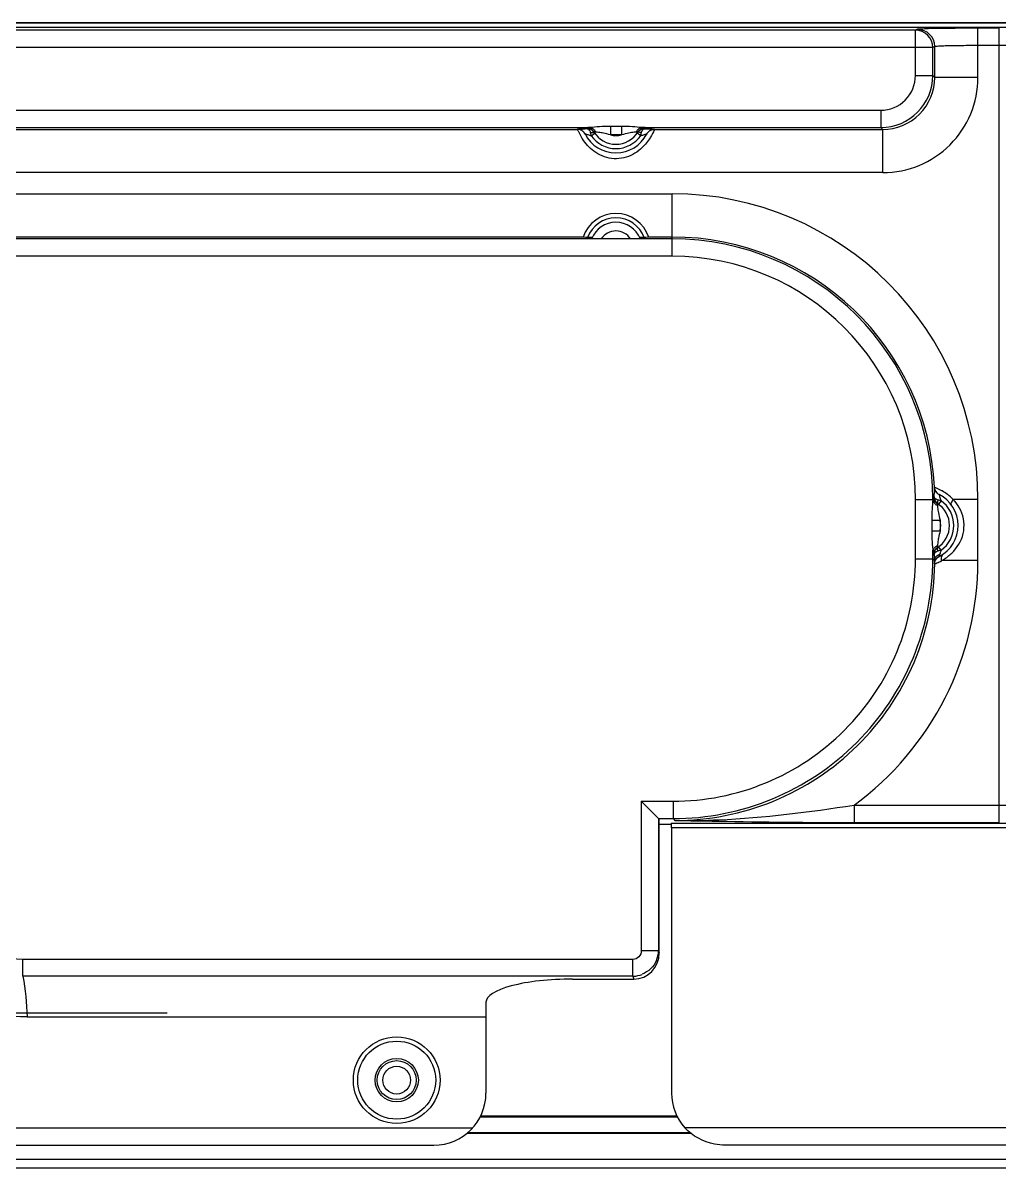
# Model space of a CAD drawing. Header units: millimetres. Extents: x -2618 to 1806, y -1718 to 1521.
# Drawn here: x -2246.8 to -2134.2, y -103.6 to 28.5 of the extents above; entities that cross this region are included whole.
import ezdxf

# ---------------------------------------------------------------- set-up
doc = ezdxf.new("R2010")
doc.units = ezdxf.units.MM
doc.header["$LTSCALE"] = 346.5
doc.layers.get('0').update_dxf_attribs({"linetype": 'CONTINUOUS'})
for name, color, linetype in [('ASSI', 7, 'CONTINUOUS'), ('CURVE', 7, 'CONTINUOUS'), ('GEOM', 7, 'CONTINUOUS')]:
    doc.layers.add(name, color=color, linetype=linetype)

msp = doc.modelspace()

# ---------------------------------------------------------------- linework, layer by layer
for p, q in [((-2549.38, 28), (-2087.38, 28)), ((-2134.16, -63.77), (-2134.16, 25.88)), ((-2143.81, 22.43), (-2141.81, 22.43)), ((-2141.59, 22.21), (-2141.81, 22.43)), ((-2136.6, 22.21), (-2141.59, 22.21)), ((-2438.27, 18.43), (-2147.81, 18.43)), ((-2147.81, 18.43), (-2147.81, 16.43)), ((-2350.35, 16.43), (-2181.41, 16.43)), ((-2348.93, 16.21), (-2182.83, 16.21)), ((-2182.83, 16.21), (-2182.83, 16.23)), ((-2181.05, 16.06), (-2181.05, 15.78)), ((-2177.74, 16.55), (-2179.01, 16.55)), ((-2179.01, 16.55), (-2179.01, 15.6)), ((-2177.74, 16.55), (-2177.74, 15.6)), ((-2175.35, 16.43), (-2147.81, 16.43)), ((-2175.05, 16.28), (-2175.01, 16.34)), ((-2175.01, 16.34), (-2174.98, 16.39)), ((-2173.92, 16.23), (-2173.93, 16.21)), ((-2173.93, 16.21), (-2147.59, 16.21)), ((-2147.59, 16.21), (-2147.81, 16.43)), ((-2147.59, 11.22), (-2147.59, 16.21)), ((-2181.24, 15.48), (-2180.83, 15.77)), ((-2177.74, 15.6), (-2179.01, 15.6)), ((-2175.52, 15.48), (-2175.93, 15.77)), ((-2147.59, 11.22), (-2422.02, 11.22)), ((-2422.02, 8.78), (-2171.88, 8.78)), ((-2171.88, 1.57), (-2171.88, 8.78)), ((-2171.88, 3.57), (-2417.45, 3.57)), ((-2182.17, 3.79), (-2349.59, 3.79)), ((-2176.69, 3.57), (-2180.07, 3.57)), ((-2171.88, 3.79), (-2174.59, 3.79)), ((-2171.88, 1.57), (-2417.45, 1.57)), ((-2141.63, -25.08), (-2141.64, -25.08)), ((-2141.48, -25.14), (-2141.63, -25.08)), ((-2141.72, -26.14), (-2141.77, -26.11)), ((-2141.66, -26.18), (-2141.72, -26.14)), ((-2143.81, -26.5), (-2141.81, -26.5)), ((-2143.81, -33.34), (-2143.81, -26.5)), ((-2140.86, -26.64), (-2141.15, -27.05)), ((-2136.6, -26.5), (-2139.45, -26.5)), ((-2136.6, -33.55), (-2136.6, -26.5)), ((-2141.92, -28.87), (-2140.98, -28.87)), ((-2141.92, -28.87), (-2141.92, -30.13)), ((-2140.98, -28.87), (-2140.98, -30.13)), ((-2141.92, -30.13), (-2140.98, -30.13)), ((-2141.81, -33.34), (-2141.81, -32.53)), ((-2140.86, -32.36), (-2141.15, -31.95)), ((-2143.81, -33.34), (-2141.81, -33.34)), ((-2141.81, -33.34), (-2141.65, -33.5)), ((-2141.61, -33.94), (-2141.59, -33.94)), ((-2141.06, -33.06), (-2141.06, -33.06)), ((-2136.6, -33.55), (-2140.79, -33.55)), ((-2175.45, -61.32), (-2171.79, -61.32)), ((-2175.45, -61.32), (-2173.46, -63.31)), ((-2175.45, -61.32), (-2175.45, -78.56)), ((-2171.79, -61.32), (-2171.79, -63.32)), ((-2150.9, -61.77), (-2134.16, -61.77)), ((-2150.9, -61.77), (-2150.9, -63.77)), ((-2173.46, -63.31), (-2173.46, -78.56)), ((-2173.45, -63.32), (-2171.79, -63.32)), ((-2173.45, -63.32), (-2173.38, -63.35)), ((-2173.38, -78.81), (-2173.38, -63.35)), ((-2171.79, -63.32), (-2171.57, -63.54)), ((-2171.96, -63.99), (-2173.38, -63.99)), ((-2087.44, -63.9), (-2172, -63.9)), ((-2085.4, -64.4), (-2171.96, -64.4)), ((-2171.96, -64.4), (-2171.96, -95)), ((-2150.9, -63.77), (-2134.16, -63.77)), ((-2173.46, -78.56), (-2175.45, -78.56)), ((-2173.46, -78.56), (-2173.38, -78.81)), ((-2176.43, -79.57), (-2246.82, -79.57)), ((-2246.82, -81.5), (-2246.82, -79.57)), ((-2176.43, -81.5), (-2176.43, -79.57)), ((-2176.43, -81.5), (-2246.82, -81.5)), ((-2183.38, -81.84), (-2176.32, -81.84)), ((-2176.43, -81.5), (-2176.32, -81.84)), ((-2193.38, -84.52), (-2193.38, -95)), ((-2246.33, -86.2), (-2193.38, -86.2)), ((-2091.4, -99), (-2170.42, -99)), ((-2169.72, -99.65), (-2195.59, -99.65)), ((-2260.51, -101), (-2199.38, -101)), ((-2091.4, -101), (-2165.76, -101)), ((-2020.38, -102.65), (-2260.77, -102.65)), ((-2021.38, -103.65), (-2261.01, -103.65))]:
    msp.add_line(p, q)
at = {"color": 1}
msp.add_line((-2330.18, -85.75), (-2230.18, -85.75), dxfattribs=at)
for centre, radius, start, end in [((-2147.81, 22.43), 6, 270.0201, 359.9799), ((-2147.81, 22.43), 4, 269.9873, 0.0127), ((-2147.59, 22.21), 10.99, 269.9856, 0.0144), ((-2147.58, 22.2), 5.99, 269.9034, 0.0966), ((-2176.68, 18.73), 6.63, 203.8717, 209.9605), ((-2182.83, 15.23), 0.995, 47.9979, 57.1869), ((-2181.12, -26.46), 42.74, 90.7896, 91.1205), ((-2178.37, 18.51), 4.01, 211.7603, 213.6374), ((-2181.71, 15.28), 1, 80.642, 89.6474), ((-2181.72, 15.25), 1.03, 72.6218, 80.6717), ((-2181.71, 15.27), 1.02, 64.9372, 72.6409), ((-2181.71, 15.28), 0.997, 57.3698, 64.9075), ((-2181.78, 15.4), 0.995, 51.1666, 58.9514), ((-2181.72, 15.27), 1.02, 42.2679, 57.3109), ((-2181.71, 15.27), 1.01, 33.7607, 42.2859), ((-2178.38, 17.5), 3, 211.7587, 328.2413), ((-2181.72, 15.47), 1.09, 23.5973, 30.4946), ((-2175.04, 15.47), 1.09, 149.5054, 156.4028), ((-2175.51, 12.75), 3.2, 97.9881, 99.4249), ((-2175.05, 15.27), 1.01, 138.655, 146.2504), ((-2174.98, 15.4), 0.995, 119.6598, 128.8315), ((-2173.93, 15.23), 0.994, 124.3098, 132.0046), ((-2177.01, 18.54), 6.26, 209.9914, 213.188), ((-2178.38, 17.5), 4, 207.0166, 332.9834), ((-2184.22, 15.01), 3.02, 12.287, 15.4086), ((-2184.71, 14.9), 3.52, 9.4499, 12.3254), ((-2178.38, 17.5), 3.5, 215.2726, 324.7272), ((-2178.38, 17.5), 2, 251.5364, 288.4636), ((-2172.7, 7.96), 8.03, 109.5609, 110.5978), ((-2171.88, -26.5), 35.28, 0, 90), ((-2178.38, 2.5), 4, 18.5214, 161.4786), ((-2178.38, 2.5), 3.5, 20.8538, 159.1462), ((-2178.38, 2.5), 3, 21.608, 158.392), ((-2178.38, 2.5), 2, 32.3385, 147.6615), ((-2181.8, -10.94), 14.69, 88.2977, 89.407), ((-2171.88, -26.5), 30.29, 2.6838, 90), ((-2171.88, -26.5), 30.07, 0.0541, 90), ((-2171.88, -26.5), 28.07, 0, 90), ((-2284.91, -25.7), 143.25, 359.8079, 359.9465), ((-2143.89, -31.05), 6.38, 61.4282, 67.7872), ((-2140.65, -25.03), 0.993, 214.8341, 225.6844), ((-2142.88, -29.5), 4, 296.9808, 63.4283), ((-2143.81, -30.89), 6.2, 60.1795, 61.4007), ((-2143.64, -30.61), 5.87, 53.3046, 60.2334), ((-2140.78, -26.1), 0.995, 210.0939, 219.1069), ((-2140.84, -26.16), 1.1, 239.1847, 246.6516), ((-2140.65, -26.16), 1.01, 224.1312, 230.4148), ((-2140.65, -26.17), 1.01, 230.4078, 236.2926), ((-2142.88, -29.5), 3, 301.7587, 58.2852), ((-2137.33, -26.51), 4.01, 188.1318, 189.4231), ((-2142.88, -29.5), 3.5, 305.2731, 54.7323), ((-2143.21, -30.03), 5.15, 39.6585, 43.1674), ((-2142.88, -29.5), 2, 341.5364, 18.4636), ((-2143.89, -29.49), 4.02, 301.7605, 303.6367), ((-2140.65, -32.84), 1.01, 170.8538, 179.667), ((-2140.64, -32.84), 1.02, 162.6461, 170.8758), ((-2140.78, -32.9), 0.995, 141.1666, 148.9514), ((-2140.65, -32.83), 1.01, 154.1866, 162.6312), ((-2140.66, -32.83), 1, 145.003, 154.1919), ((-2140.85, -32.84), 1.09, 113.5973, 120.4946), ((-2140.91, -33.51), 1.12, 109.3864, 113.2198), ((-2140.84, -33.7), 1.32, 105.4555, 109.385), ((-2140.38, -35.35), 3.03, 102.3207, 105.417), ((-2140.66, -33.99), 1.21, 106.9668, 113.8483), ((-2140.3, -35.74), 3.42, 99.3814, 102.3578), ((-2136.94, -33.98), 4.23, 162.5327, 164.2917), ((-2143.55, -28.63), 5.64, 308.0635, 314.115), ((-2171.57, -33.56), 34.97, 306.2292, 0.01), ((-2144.09, -27.63), 6.78, 291.5754, 296.4897), ((-2140.61, -33.95), 0.993, 136.176, 145.1786), ((-2140.6, -33.96), 1.01, 121.609, 136.1375), ((-2140.62, -33.94), 0.987, 116.9901, 121.5918), ((-2143.92, -27.98), 6.4, 296.5511, 299.3327), ((-2143.99, -28), 6.41, 300.0062, 300.2109), ((-2176.43, -78.51), 2.97, 336.8838, 347.3842), ((-2176.42, -78.51), 2.96, 347.4115, 359.1064), ((-2176.48, -78.48), 3.03, 270.8359, 272.412), ((-2176.48, -78.45), 3.06, 272.4808, 291.5292), ((-2199.38, -95), 6, 270, 0)]:
    msp.add_arc(centre, radius, start, end)
for centre, major_axis, ratio, start_param, end_param in [((-2173.44, -61.32), (0, 2), 0.087489, -3.228859, -3.176499), ((-2172, -64.4), (0, 0.5), 0.087489, -1.570796, -0.034907), ((-2176.39, -78.74), (-0.97, 2.96), 0.962495, -3.446086, -1.897849), ((-2183.38, -84.52), (10, 0), 0.267949, 1.570796, 3.141593), ((-2165.93, -95), (-6.02, 0), 0.996195, 0, 0.729728)]:
    msp.add_ellipse(centre, major_axis=major_axis, ratio=ratio, start_param=start_param, end_param=end_param)
for points, knots in [([(-2182.83, 16.23), (-2182.84, 16.25), (-2182.7, 16.24), (-2182.59, 16.27), (-2182.28, 16.27), (-2182.07, 16.28), (-2181.95, 16.28)], [0, 0, 0, 0, 0.066172, 0.269425, 0.590426, 1, 1, 1, 1]), ([(-2182.75, 16.04), (-2182.77, 16.08), (-2182.79, 16.14), (-2182.82, 16.2), (-2182.83, 16.21)], [0, 0, 0, 0, 0.691081, 1, 1, 1, 1]), ([(-2181.75, 16.41), (-2181.76, 16.4), (-2181.77, 16.4), (-2181.78, 16.4), (-2181.78, 16.39)], [0, 0, 0, 0, 0.746806, 1, 1, 1, 1]), ([(-2181.41, 16.43), (-2181.45, 16.43), (-2181.56, 16.42), (-2181.68, 16.42), (-2181.75, 16.41)], [0, 0, 0, 0, 0.34755, 1, 1, 1, 1]), ([(-2181.44, 16.11), (-2181.42, 16.08), (-2181.39, 16.03), (-2181.36, 15.97), (-2181.35, 15.93)], [0, 0, 0, 0, 0.477993, 1, 1, 1, 1]), ([(-2179.01, 16.55), (-2179.43, 16.55), (-2180.23, 16.54), (-2181.03, 16.44), (-2181.41, 16.43)], [0, 0, 0, 0, 0.524465, 1, 1, 1, 1]), ([(-2181.35, 15.93), (-2181.34, 15.91), (-2181.33, 15.87), (-2181.31, 15.83), (-2181.31, 15.81)], [0, 0, 0, 0, 0.491098, 1, 1, 1, 1]), ([(-2180.96, 15.88), (-2180.94, 15.88), (-2180.91, 15.87), (-2180.88, 15.85), (-2180.87, 15.83)], [0, 0, 0, 0, 0.543613, 1, 1, 1, 1]), ([(-2180.91, 15.93), (-2180.92, 15.93), (-2180.92, 15.93), (-2180.93, 15.92), (-2180.93, 15.92)], [0, 0, 0, 0, 0.744782, 1, 1, 1, 1]), ([(-2180.72, 15.9), (-2180.76, 15.91), (-2180.82, 15.92), (-2180.89, 15.93), (-2180.91, 15.93)], [0, 0, 0, 0, 0.633378, 1, 1, 1, 1]), ([(-2180.89, 16.18), (-2180.87, 16.16), (-2180.83, 16.1), (-2180.8, 16.05), (-2180.78, 16.02)], [0, 0, 0, 0, 0.494193, 1, 1, 1, 1]), ([(-2179.83, 15.78), (-2179.91, 15.79), (-2180.2, 15.86), (-2180.5, 15.87), (-2180.72, 15.9)], [0, 0, 0, 0, 0.276057, 1, 1, 1, 1]), ([(-2175.35, 16.43), (-2175.73, 16.44), (-2176.52, 16.54), (-2177.33, 16.55), (-2177.74, 16.55)], [0, 0, 0, 0, 0.475512, 1, 1, 1, 1]), ([(-2175.86, 16.18), (-2175.88, 16.16), (-2175.92, 16.1), (-2175.96, 16.05), (-2175.98, 16.02)], [0, 0, 0, 0, 0.494193, 1, 1, 1, 1]), ([(-2175.83, 15.92), (-2175.82, 15.93), (-2175.91, 15.92), (-2175.92, 15.92), (-2175.96, 15.92)], [0, 0, 0, 0, 0.229687, 1, 1, 1, 1]), ([(-2175.8, 15.88), (-2175.81, 15.88), (-2175.85, 15.87), (-2175.87, 15.85), (-2175.88, 15.83)], [0, 0, 0, 0, 0.543673, 1, 1, 1, 1]), ([(-2175.45, 15.81), (-2175.44, 15.83), (-2175.43, 15.87), (-2175.42, 15.9), (-2175.41, 15.92)], [0, 0, 0, 0, 0.508161, 1, 1, 1, 1]), ([(-2175.41, 15.92), (-2175.41, 15.94), (-2175.39, 15.97), (-2175.38, 16.01), (-2175.37, 16.02)], [0, 0, 0, 0, 0.510762, 1, 1, 1, 1]), ([(-2175.37, 16.02), (-2175.36, 16.04), (-2175.34, 16.07), (-2175.32, 16.11), (-2175.31, 16.12)], [0, 0, 0, 0, 0.514061, 1, 1, 1, 1]), ([(-2174.98, 16.39), (-2174.96, 16.42), (-2175.2, 16.4), (-2175.25, 16.43), (-2175.35, 16.43)], [0, 0, 0, 0, 0.246797, 1, 1, 1, 1]), ([(-2175.15, 16.26), (-2175.14, 16.26), (-2175.1, 16.28), (-2175.07, 16.28), (-2175.05, 16.28)], [0, 0, 0, 0, 0.503489, 1, 1, 1, 1]), ([(-2175.05, 16.28), (-2174.94, 16.28), (-2174.59, 16.27), (-2174.25, 16.27), (-2174.01, 16.25)], [0, 0, 0, 0, 0.323369, 1, 1, 1, 1]), ([(-2173.93, 16.21), (-2173.94, 16.19), (-2174.07, 15.88), (-2174.22, 15.58), (-2174.38, 15.32)], [0, 0, 0, 0, 0.084774, 1, 1, 1, 1]), ([(-2174.01, 16.25), (-2173.99, 16.25), (-2173.97, 16.24), (-2173.92, 16.23), (-2173.92, 16.23)], [0, 0, 0, 0, 0.758206, 1, 1, 1, 1]), ([(-2174.97, 14.5), (-2175.43, 13.96), (-2176.61, 13.01), (-2178.9, 12.63), (-2180.96, 13.53), (-2181.9, 14.58), (-2182.25, 15.12)], [0, 0, 0, 0, 0.248203, 0.513176, 0.774874, 1, 1, 1, 1]), ([(-2181.94, 15.68), (-2181.95, 15.7), (-2181.8, 15.66), (-2181.66, 15.63), (-2181.39, 15.54), (-2181.24, 15.48)], [0, 0, 0, 0, 0.078858, 0.313862, 1, 1, 1, 1]), ([(-2175.47, 15.73), (-2175.47, 15.74), (-2175.46, 15.76), (-2175.45, 15.77), (-2175.45, 15.78)], [0, 0, 0, 0, 0.52135, 1, 1, 1, 1]), ([(-2174.99, 15.65), (-2174.96, 15.66), (-2174.9, 15.67), (-2174.85, 15.69), (-2174.83, 15.69)], [0, 0, 0, 0, 0.626669, 1, 1, 1, 1]), ([(-2174.38, 15.32), (-2174.41, 15.26), (-2174.6, 14.97), (-2174.8, 14.7), (-2174.97, 14.5)], [0, 0, 0, 0, 0.223258, 1, 1, 1, 1]), ([(-2174.83, 15.69), (-2174.82, 15.69), (-2174.82, 15.69), (-2174.81, 15.68), (-2174.81, 15.68)], [0, 0, 0, 0, 0.739852, 1, 1, 1, 1]), ([(-2181.65, 3.75), (-2181.77, 3.75), (-2181.97, 3.74), (-2182.09, 3.77), (-2182.17, 3.76), (-2182.17, 3.77)], [0, 0, 0, 0, 0.72175, 0.92976, 1, 1, 1, 1]), ([(-2181.12, 3.72), (-2181.11, 3.74), (-2181.26, 3.72), (-2181.3, 3.74), (-2181.36, 3.74)], [0, 0, 0, 0, 0.25953, 1, 1, 1, 1]), ([(-2180.07, 3.57), (-2180.2, 3.57), (-2180.45, 3.58), (-2180.83, 3.56), (-2180.98, 3.61), (-2181.18, 3.58), (-2181.17, 3.6)], [0, 0, 0, 0, 0.370027, 0.695718, 0.921341, 1, 1, 1, 1]), ([(-2175.59, 3.6), (-2175.58, 3.58), (-2175.78, 3.61), (-2175.93, 3.56), (-2176.31, 3.58), (-2176.55, 3.57), (-2176.69, 3.57)], [0, 0, 0, 0, 0.078659, 0.304282, 0.629973, 1, 1, 1, 1]), ([(-2175.63, 3.73), (-2175.63, 3.73), (-2175.63, 3.73), (-2175.64, 3.72), (-2175.64, 3.72)], [0, 0, 0, 0, 0.739777, 1, 1, 1, 1]), ([(-2175.11, 3.75), (-2175.17, 3.75), (-2175.34, 3.74), (-2175.51, 3.75), (-2175.63, 3.73)], [0, 0, 0, 0, 0.349159, 1, 1, 1, 1]), ([(-2174.59, 3.77), (-2174.58, 3.76), (-2174.67, 3.77), (-2174.79, 3.74), (-2174.98, 3.75), (-2175.11, 3.75)], [0, 0, 0, 0, 0.07024, 0.27825, 1, 1, 1, 1]), ([(-2141.64, -25.08), (-2141.65, -25.07), (-2141.65, -25.19), (-2141.68, -25.36), (-2141.66, -25.65), (-2141.66, -25.83)], [0, 0, 0, 0, 0.064072, 0.263829, 1, 1, 1, 1]), ([(-2141.77, -26.11), (-2141.8, -26.09), (-2141.78, -26.33), (-2141.81, -26.38), (-2141.81, -26.47)], [0, 0, 0, 0, 0.245741, 1, 1, 1, 1]), ([(-2141.62, -26.32), (-2141.63, -26.3), (-2141.65, -26.25), (-2141.66, -26.2), (-2141.66, -26.18)], [0, 0, 0, 0, 0.506419, 1, 1, 1, 1]), ([(-2141.56, -26.38), (-2141.57, -26.37), (-2141.59, -26.35), (-2141.61, -26.33), (-2141.62, -26.32)], [0, 0, 0, 0, 0.511128, 1, 1, 1, 1]), ([(-2141.09, -25.92), (-2141.11, -25.91), (-2141.05, -26.07), (-2141.02, -26.21), (-2140.92, -26.48), (-2140.86, -26.64)], [0, 0, 0, 0, 0.081698, 0.321056, 1, 1, 1, 1]), ([(-2141.81, -26.5), (-2141.83, -26.88), (-2141.92, -27.66), (-2141.92, -28.45), (-2141.92, -28.87)], [0, 0, 0, 0, 0.476952, 1, 1, 1, 1]), ([(-2141.55, -27), (-2141.53, -27.02), (-2141.48, -27.06), (-2141.43, -27.1), (-2141.41, -27.11)], [0, 0, 0, 0, 0.494243, 1, 1, 1, 1]), ([(-2141.2, -26.57), (-2141.23, -26.56), (-2141.28, -26.54), (-2141.34, -26.52), (-2141.36, -26.51)], [0, 0, 0, 0, 0.514524, 1, 1, 1, 1]), ([(-2141.3, -26.95), (-2141.31, -26.94), (-2141.3, -27.03), (-2141.3, -27.04), (-2141.29, -27.08)], [0, 0, 0, 0, 0.22871, 1, 1, 1, 1]), ([(-2141.26, -26.92), (-2141.26, -26.94), (-2141.25, -26.97), (-2141.23, -27), (-2141.21, -27)], [0, 0, 0, 0, 0.542431, 1, 1, 1, 1]), ([(-2141.11, -26.59), (-2141.12, -26.59), (-2141.14, -26.58), (-2141.16, -26.57), (-2141.16, -26.57)], [0, 0, 0, 0, 0.522122, 1, 1, 1, 1]), ([(-2139.45, -26.5), (-2139.5, -26.56), (-2139.63, -26.72), (-2139.76, -26.99), (-2139.68, -27.1)], [0, 0, 0, 0, 0.352053, 1, 1, 1, 1]), ([(-2139.63, -32.68), (-2139, -32.08), (-2138, -30.48), (-2138.21, -28.57), (-2138.59, -27.75)], [0, 0, 0, 0, 0.491324, 1, 1, 1, 1]), ([(-2141.92, -30.13), (-2141.92, -30.55), (-2141.92, -31.35), (-2141.82, -32.15), (-2141.81, -32.53)], [0, 0, 0, 0, 0.524465, 1, 1, 1, 1]), ([(-2141.15, -30.95), (-2141.17, -31.03), (-2141.23, -31.33), (-2141.25, -31.63), (-2141.28, -31.84)], [0, 0, 0, 0, 0.276057, 1, 1, 1, 1]), ([(-2141.81, -32.53), (-2141.81, -32.57), (-2141.8, -32.68), (-2141.8, -32.8), (-2141.78, -32.87)], [0, 0, 0, 0, 0.34755, 1, 1, 1, 1]), ([(-2141.78, -32.87), (-2141.78, -32.88), (-2141.78, -32.89), (-2141.77, -32.9), (-2141.77, -32.9)], [0, 0, 0, 0, 0.746806, 1, 1, 1, 1]), ([(-2141.56, -32.02), (-2141.53, -31.99), (-2141.48, -31.95), (-2141.43, -31.92), (-2141.4, -31.9)], [0, 0, 0, 0, 0.494193, 1, 1, 1, 1]), ([(-2141.46, -32.55), (-2141.45, -32.53), (-2141.41, -32.51), (-2141.37, -32.49), (-2141.35, -32.48)], [0, 0, 0, 0, 0.485155, 1, 1, 1, 1]), ([(-2141.3, -32.04), (-2141.3, -32.04), (-2141.31, -32.05), (-2141.3, -32.05), (-2141.3, -32.05)], [0, 0, 0, 0, 0.744782, 1, 1, 1, 1]), ([(-2141.28, -31.84), (-2141.29, -31.88), (-2141.3, -31.95), (-2141.3, -32.01), (-2141.3, -32.04)], [0, 0, 0, 0, 0.633378, 1, 1, 1, 1]), ([(-2141.26, -32.08), (-2141.26, -32.06), (-2141.25, -32.03), (-2141.22, -32), (-2141.21, -31.99)], [0, 0, 0, 0, 0.543592, 1, 1, 1, 1]), ([(-2141.02, -32.84), (-2141.03, -32.87), (-2141.03, -32.92), (-2141.1, -33.09), (-2141.06, -33.06)], [0, 0, 0, 0, 0.422058, 1, 1, 1, 1]), ([(-2171.79, -63.32), (-2167.89, -63.32), (-2160, -61.76), (-2150.04, -55.08), (-2143.37, -45.11), (-2141.81, -37.23), (-2141.81, -33.34)], [0, 0, 0, 0, 0.25009, 0.500167, 0.750159, 1, 1, 1, 1]), ([(-2171.79, -61.32), (-2168.15, -61.32), (-2160.79, -59.86), (-2151.49, -53.63), (-2145.26, -44.33), (-2143.81, -36.97), (-2143.81, -33.34)], [0, 0, 0, 0, 0.25009, 0.500167, 0.750159, 1, 1, 1, 1]), ([(-2171.57, -63.54), (-2167.71, -63.54), (-2159.88, -62), (-2149.97, -55.44), (-2143.27, -45.61), (-2141.64, -37.8), (-2141.59, -33.94)], [0, 0, 0, 0, 0.250007, 0.499986, 0.749974, 1, 1, 1, 1]), ([(-2141.63, -33.82), (-2141.63, -33.85), (-2141.62, -33.87), (-2141.62, -33.95), (-2141.61, -33.94)], [0, 0, 0, 0, 0.757171, 1, 1, 1, 1]), ([(-2140.77, -33.54), (-2140.72, -33.51), (-2140.48, -33.37), (-2140.25, -33.21), (-2140.07, -33.07)], [0, 0, 0, 0, 0.224257, 1, 1, 1, 1]), ([(-2171.57, -63.54), (-2169.88, -63.56), (-2162.95, -63.44), (-2156.07, -62.55), (-2150.9, -61.77)], [0, 0, 0, 0, 0.245046, 1, 1, 1, 1]), ([(-2134.16, -61.77), (-2133.54, -61.77), (-2132.38, -61.76), (-2131.01, -61.73), (-2130.12, -61.67), (-2129.64, -61.64), (-2129.36, -61.59), (-2129.19, -61.57), (-2129.16, -61.54)], [0, 0, 0, 0, 0.373859, 0.693235, 0.817582, 0.912057, 0.973369, 1, 1, 1, 1]), ([(-2171.57, -63.54), (-2169.93, -63.56), (-2163.04, -63.68), (-2156.15, -63.77), (-2150.9, -63.77)], [0, 0, 0, 0, 0.238659, 1, 1, 1, 1]), ([(-2246.82, -79.57), (-2250.54, -79.57), (-2258.12, -77.43), (-2263.48, -71.73), (-2265.3, -68.48)], [0, 0, 0, 0, 0.499518, 1, 1, 1, 1]), ([(-2246.33, -86.2), (-2250.35, -86.2), (-2258.56, -83.9), (-2264.36, -77.73), (-2266.32, -74.21)], [0, 0, 0, 0, 0.499724, 1, 1, 1, 1]), ([(-2175.45, -78.56), (-2175.45, -78.81), (-2175.65, -79.35), (-2176.18, -79.57), (-2176.43, -79.57)], [0, 0, 0, 0, 0.501081, 1, 1, 1, 1]), ([(-2165.76, -101), (-2166.17, -101), (-2167.88, -100.85), (-2169.55, -99.97), (-2170.42, -99)], [0, 0, 0, 0, 0.240709, 1, 1, 1, 1])]:
    msp.add_open_spline(points, degree=3, knots=knots)
for points in [[(-2182.29, 16.07), (-2182.45, 16.17), (-2182.64, 16.23), (-2182.83, 16.23)], [(-2182.47, 16.15), (-2182.58, 16.19), (-2182.7, 16.21), (-2182.83, 16.21)], [(-2182.16, 15.96), (-2182.25, 16.04), (-2182.35, 16.11), (-2182.47, 16.15)], [(-2181.94, 15.68), (-2182, 15.79), (-2182.07, 15.89), (-2182.16, 15.97)], [(-2181.94, 15.67), (-2181.99, 15.78), (-2182.07, 15.88), (-2182.16, 15.96)], [(-2181.78, 16.39), (-2181.6, 16.39), (-2181.42, 16.34), (-2181.26, 16.25)], [(-2181.71, 16.28), (-2181.6, 16.28), (-2181.5, 16.2), (-2181.44, 16.11)], [(-2181.41, 16.43), (-2181.22, 16.43), (-2181.02, 16.32), (-2180.89, 16.18)], [(-2181.31, 15.81), (-2181.2, 15.86), (-2181.08, 15.9), (-2180.96, 15.88)], [(-2181.15, 16.17), (-2181.06, 16.1), (-2180.99, 16.02), (-2180.93, 15.92)], [(-2176.28, 15.88), (-2176.48, 15.86), (-2176.68, 15.83), (-2176.88, 15.79)], [(-2176.04, 15.9), (-2176.12, 15.89), (-2176.2, 15.88), (-2176.28, 15.88)], [(-2175.35, 16.43), (-2175.54, 16.43), (-2175.73, 16.32), (-2175.86, 16.18)], [(-2175.6, 16.17), (-2175.69, 16.1), (-2175.77, 16.02), (-2175.83, 15.92)], [(-2175.05, 16.28), (-2175.32, 16.28), (-2175.62, 16.15), (-2175.8, 15.94)], [(-2175.45, 15.81), (-2175.56, 15.86), (-2175.68, 15.9), (-2175.8, 15.88)], [(-2174.98, 16.39), (-2175.15, 16.39), (-2175.32, 16.35), (-2175.47, 16.26)], [(-2175.31, 16.12), (-2175.27, 16.18), (-2175.21, 16.23), (-2175.15, 16.26)], [(-2174.82, 15.67), (-2174.76, 15.78), (-2174.69, 15.88), (-2174.6, 15.96)], [(-2174.81, 15.68), (-2174.76, 15.79), (-2174.68, 15.89), (-2174.59, 15.97)], [(-2174.6, 15.96), (-2174.51, 16.04), (-2174.4, 16.11), (-2174.29, 16.15)], [(-2174.49, 16.05), (-2174.33, 16.17), (-2174.12, 16.23), (-2173.92, 16.23)], [(-2174.29, 16.15), (-2174.17, 16.19), (-2174.05, 16.21), (-2173.93, 16.21)], [(-2179.01, 15.6), (-2179.29, 15.65), (-2179.56, 15.72), (-2179.83, 15.78)], [(-2176.88, 15.79), (-2177.17, 15.72), (-2177.45, 15.65), (-2177.74, 15.6)], [(-2175.52, 15.48), (-2175.51, 15.56), (-2175.49, 15.65), (-2175.47, 15.73)], [(-2175.38, 15.53), (-2175.26, 15.57), (-2175.13, 15.62), (-2174.99, 15.65)], [(-2141.64, -25.08), (-2141.63, -25.26), (-2141.57, -25.45), (-2141.46, -25.6)], [(-2141.63, -25.08), (-2141.62, -25.31), (-2141.51, -25.55), (-2141.36, -25.72)], [(-2141.77, -26.11), (-2141.77, -26.28), (-2141.72, -26.45), (-2141.64, -26.6)], [(-2141.66, -26.18), (-2141.66, -26.43), (-2141.55, -26.69), (-2141.38, -26.87)], [(-2141.36, -26.51), (-2141.44, -26.48), (-2141.51, -26.44), (-2141.56, -26.38)], [(-2141.36, -25.72), (-2141.28, -25.8), (-2141.18, -25.88), (-2141.08, -25.93)], [(-2141.34, -25.74), (-2141.27, -25.82), (-2141.18, -25.88), (-2141.09, -25.92)], [(-2139.45, -26.5), (-2139.66, -26.28), (-2139.89, -26.08), (-2140.13, -25.9)], [(-2141.81, -26.5), (-2141.8, -26.69), (-2141.7, -26.88), (-2141.55, -27)], [(-2141.55, -26.73), (-2141.48, -26.81), (-2141.4, -26.89), (-2141.3, -26.95)], [(-2141.2, -26.57), (-2141.24, -26.68), (-2141.28, -26.8), (-2141.26, -26.92)], [(-2141.28, -27.16), (-2141.27, -27.25), (-2141.26, -27.33), (-2141.25, -27.42)], [(-2141.25, -27.42), (-2141.23, -27.62), (-2141.2, -27.82), (-2141.16, -28.02)], [(-2140.86, -26.64), (-2140.94, -26.63), (-2141.03, -26.62), (-2141.11, -26.59)], [(-2138.59, -27.75), (-2138.76, -27.39), (-2138.98, -27.05), (-2139.24, -26.74)], [(-2141.16, -28.02), (-2141.1, -28.3), (-2141.03, -28.58), (-2140.98, -28.87)], [(-2140.98, -30.13), (-2141.02, -30.41), (-2141.09, -30.68), (-2141.15, -30.95)], [(-2141.81, -32.53), (-2141.81, -32.34), (-2141.7, -32.14), (-2141.56, -32.02)], [(-2141.77, -32.9), (-2141.77, -32.72), (-2141.72, -32.54), (-2141.63, -32.38)], [(-2141.66, -32.83), (-2141.65, -32.72), (-2141.56, -32.61), (-2141.46, -32.55)], [(-2141.66, -32.83), (-2141.66, -33.05), (-2141.65, -33.28), (-2141.65, -33.5)], [(-2141.65, -33.5), (-2141.64, -33.3), (-2141.5, -33.1), (-2141.34, -32.99)], [(-2141.55, -32.27), (-2141.48, -32.19), (-2141.39, -32.11), (-2141.3, -32.05)], [(-2141.21, -31.99), (-2141.32, -32.06), (-2141.41, -32.15), (-2141.48, -32.26)], [(-2141.34, -32.99), (-2141.28, -32.95), (-2141.22, -32.92), (-2141.15, -32.89)], [(-2141.19, -32.43), (-2141.24, -32.32), (-2141.28, -32.2), (-2141.26, -32.08)], [(-2140.86, -32.36), (-2140.9, -32.47), (-2140.94, -32.59), (-2140.98, -32.71)], [(-2140.79, -33.55), (-2140.83, -33.36), (-2140.82, -33.13), (-2140.72, -32.95)], [(-2140.72, -32.95), (-2140.67, -32.87), (-2140.61, -32.8), (-2140.54, -32.74)], [(-2141.65, -33.5), (-2141.64, -33.61), (-2141.64, -33.71), (-2141.63, -33.82)], [(-2141.61, -33.94), (-2141.61, -33.75), (-2141.54, -33.54), (-2141.43, -33.38)], [(-2141.59, -33.94), (-2141.59, -33.7), (-2141.5, -33.45), (-2141.34, -33.28)], [(-2141.34, -33.28), (-2141.26, -33.19), (-2141.16, -33.11), (-2141.05, -33.06)], [(-2173.7, -79.67), (-2174, -80.38), (-2174.64, -81.01), (-2175.36, -81.29)], [(-2246.82, -81.5), (-2246.53, -83.05), (-2246.37, -84.62), (-2246.33, -86.2)]]:
    msp.add_open_spline(points, degree=3)
at = {"layer": 'ASSI'}
for radius in [2.5, 2.25, 1.6]:
    msp.add_circle((-2203.68, -93.5), radius, dxfattribs=at)
at = {"layer": 'CURVE'}
msp.add_line((-2088.13, 28.5), (-2548.63, 28.5), dxfattribs=at)
at = {"layer": 'GEOM'}
for p, q in [((-2548.63, 28.5), (-2088.13, 28.5)), ((-2143.59, 27.76), (-2143.81, 27.65)), ((-2134.16, 27.88), (-2136.6, 27.88)), ((-2136.6, 22.21), (-2136.6, 27.88)), ((-2134.16, 25.88), (-2134.16, 27.88)), ((-2143.81, 27.65), (-2436.55, 27.65)), ((-2143.81, 22.43), (-2143.81, 27.65)), ((-2141.81, 25.65), (-2436.53, 25.65)), ((-2141.59, 25.76), (-2141.81, 25.65)), ((-2141.81, 22.43), (-2141.81, 25.65)), ((-2141.59, 22.21), (-2141.59, 25.76)), ((-2134.16, 25.88), (-2136.6, 25.88)), ((-2141.38, -25.7), (-2141.38, -25.6)), ((-2141.38, -26.88), (-2141.38, -26.87)), ((-2194.05, -97.75), (-2171.28, -97.75)), ((-2171.32, -97.65), (-2194.01, -97.65)), ((-2253.91, -99), (-2194.91, -99)), ((-2195.48, -99.55), (-2169.84, -99.55))]:
    msp.add_line(p, q, dxfattribs=at)
for radius in [5, 4.5]:
    msp.add_circle((-2203.68, -93.5), radius, dxfattribs=at)
for centre, radius, start, end in [((-2143.59, 25.76), 2, 0.029, 89.9448), ((-2136.63, -338.98), 366.86, 89.9946, 90.54), ((-2143.81, 25.65), 2, 0.029, 89.9448)]:
    msp.add_arc(centre, radius, start, end, dxfattribs=at)
for points, knots in [([(-2140.09, 27.86), (-2140.56, 27.86), (-2141.39, 27.84), (-2142.47, 27.84), (-2143.15, 27.77), (-2143.51, 27.8), (-2143.59, 27.76)], [0, 0, 0, 0, 0.401897, 0.714628, 0.918298, 1, 1, 1, 1]), ([(-2136.6, 25.88), (-2137.22, 25.88), (-2138.38, 25.87), (-2139.74, 25.86), (-2140.64, 25.83), (-2141.11, 25.82), (-2141.4, 25.78), (-2141.56, 25.78), (-2141.59, 25.76)], [0, 0, 0, 0, 0.374551, 0.694518, 0.819038, 0.913518, 0.974529, 1, 1, 1, 1]), ([(-2129.16, 25.76), (-2129.2, 25.78), (-2129.35, 25.78), (-2129.64, 25.82), (-2130.12, 25.83), (-2131.01, 25.86), (-2132.38, 25.87), (-2133.54, 25.88), (-2134.16, 25.88)], [0, 0, 0, 0, 0.025435, 0.086379, 0.180781, 0.305238, 0.625209, 1, 1, 1, 1])]:
    msp.add_open_spline(points, degree=3, knots=knots, dxfattribs=at)

doc.saveas('drawing.dxf')
